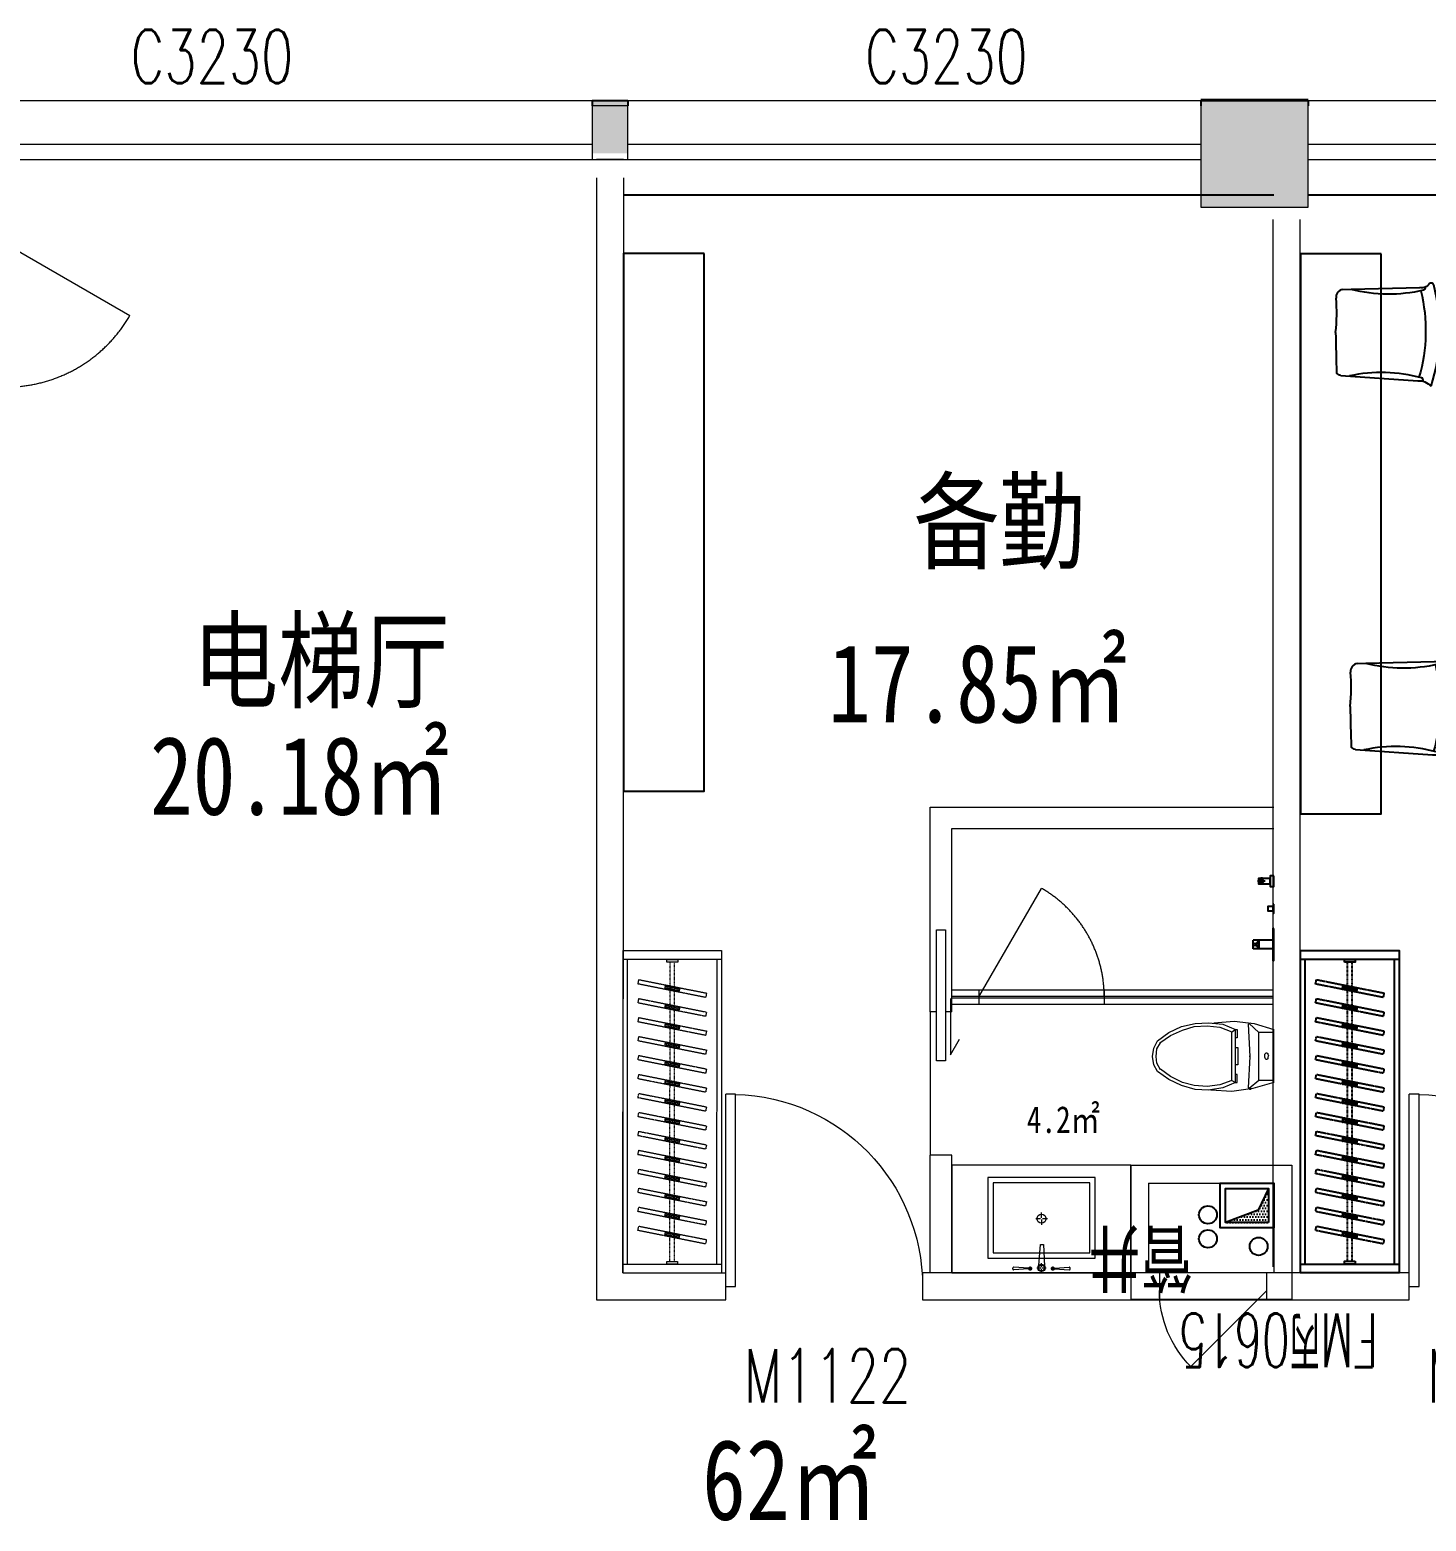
# Model space of a CAD drawing. Header units: millimetres. Extents: x 33621 to 401573, y -91663 to 133135.
# Drawn here: x 367889 to 375690, y -50610 to -42283 of the extents above; entities that cross this region are included whole.
import ezdxf

# ---------------------------------------------------------------- set-up
doc = ezdxf.new("R2010")
doc.units = ezdxf.units.MM
doc.header["$LTSCALE"] = 10
for name, pattern in [('DASH', [0.35, 0.25, -0.1]), ('DOT', [0.2, 0.1, -0.1]), ('HIDDEN', [0.375, 0.25, -0.125, 0, 0])]:
    doc.linetypes.add(name, pattern=pattern)
doc.layers.get('0').update_dxf_attribs({"color": 253})
for name, color, linetype, lineweight in [('COLUMN', 253, 'Continuous', 0), ('DOOR【门】', 253, 'Continuous', 0), ('FF-Door【门】', 253, 'Continuous', 0), ('FF-FIXT【洁具】', 253, 'Continuous', 0), ('FF-FURN【成品家具】', 253, 'Continuous', 0), ('FF-FURN【成品家私】', 253, 'Continuous', 0), ('FF-Text【平面文字】', 253, 'Continuous', 0), ('MK【门槛线】', 253, 'Continuous', 0), ('PUB_HATCH', 253, 'Continuous', 0), ('RC-Text【天花文字】', 253, 'Continuous', 0), ('TXT【平面空间文字】', 253, 'Continuous', 0), ('WALL', 253, 'Continuous', 0), ('Wall【墙体】', 253, 'Continuous', 0), ('Wall【新建墙】', 253, 'Continuous', 0), ('WINDOW', 253, 'Continuous', 0), ('Xline【辅助线】', 253, 'Continuous', 0)]:
    doc.layers.add(name, color=color, linetype=linetype, lineweight=lineweight)
for name, color, linetype in [('DIM_LEAD', 253, 'Continuous'), ('ELE', 253, 'Continuous'), ('FC-Text Annotation', 253, 'Continuous'), ('FF-FIXT', 253, 'Continuous'), ('P-活动家具', 253, 'Continuous'), ('SURFACE', 253, 'Continuous'), ('VPIPE-污水', 253, 'Continuous'), ('VPIPE-热给水', 253, 'Continuous'), ('VPIPE-给水', 253, 'Continuous'), ('WINDOW_TEXT', 253, 'Continuous'), ('填充', 253, 'Continuous'), ('平面家具', 253, 'Continuous'), ('洁具', 253, 'Continuous'), ('风道（排气道）', 253, 'Continuous')]:
    doc.layers.add(name, color=color, linetype=linetype)
doc.styles.add('-宋体', font='', dxfattribs={"width": 0.8})
doc.styles.add('_TCH_WINDOW', font='SIMPLEX', dxfattribs={"bigfont": 'GBCBIG'})
doc.styles.add('SUN', font='romans.shx', dxfattribs={"width": 0.8, "bigfont": 'hzdx.shx'})
doc.styles.add('宋体', font='', dxfattribs={"width": 0.7})
doc.styles.add('文字', font='')
doc.styles.get('-宋体').set_extended_font_data('SimSun')
doc.styles.get('宋体').set_extended_font_data('SimSun')
doc.styles.get('文字').set_extended_font_data('SimSun')

# ---------------------------------------------------------------- blocks, each defined once
blk = doc.blocks.new('$WINLIB2D$00000004')
for p, q in [((-0.5, 0.5), (0.5, 0.5)), ((-0.5, 0.5), (-0.5, -0.5)), ((0.5, -0.5), (0.5, 0.5)), ((-0.5, 0.2405796575893152), (0.5, 0.2405796575893152)), ((-0.5, -0.5), (0.5, -0.5))]:
    blk.add_line(p, q)
blk = doc.blocks.new('$DorLib2D$00000001')
for p, q in [((0.45, 0.975), (0.5000000000000002, 0.975)), ((0.45, 0), (0.45, 0.975)), ((0.5, 0), (0.5, 0.975)), ((0.5, 0), (0.45, 0))]:
    blk.add_line(p, q)
at = {"lineweight": 13}
blk.add_arc((0.475, 0), 0.975, 91.4692835813538, 180, dxfattribs=at)
blk = doc.blocks.new('海龙_0410133832')
at = {"lineweight": -2, "ltscale": 2000, "extrusion": (0, 0, -1)}
for p, q in [((-250.4814920825884, 250.9152745548636), (-202.9058710373938, 252.5107043785975)), ((-202.9058710373938, 252.5107043785975), (180.3771511455997, 263.002603050787)), ((-260.8231167327613, -229.0906620933674), (169.1363584157079, -258.7381702344865))]:
    blk.add_line(p, q, dxfattribs=at)
at = {"lineweight": -2, "ltscale": 2000}
for centre, radius, start, end in [((-244.5593457808718, 208.2773810653016), 43.04720406771158, 97.90744834462814, 186.7843208407771), ((-1223.925048934296, 121.2741380422376), 940.1954223093635, 353.3045730743446, 4.998443159194793), ((-33.54617583751679, -1062.573687927331), 850.2949417570466, 74.75722154571996, 102.1885129233308), ((187.1622762912884, -253.6813167138025), 11.83592781052614, 332.553307667227, 76.10529319764981)]:
    blk.add_arc(centre, radius, start, end, dxfattribs=at)
at = {"lineweight": -2, "ltscale": 2000, "extrusion": (0, 0, -1)}
for centre, radius, start, end in [((-7.407113285735249, 1075.23450935632), 850.3798827065905, 256.8724024432494, 284.3023172104441), ((-194.3530593356117, 307.0304845455102), 46.1928604712681, 209.9777740011005, 287.6111626774812), ((-198.2009738255292, 258.679219558835), 11.83592781052614, 155.0217762758342, 258.5737617746236), ((-244.2599322209135, 277.1021658647805), 12.03215742649005, 34.68695533580354, 170.3230532542185), ((716.8307728134095, 19.58889045380056), 1006.972571262419, 165.0640736330461, 197.8535782961731), ((709.0299087939784, 21.17320996476337), 922.3274847479588, 166.0708309121065, 196.3976377039118), ((30168.43154142145, -805.6727746408432), 29889.46676121572, 178.4330502894095, 178.8692912170718), ((253.070069661364, -186.7473977045156), 43.04720406771155, 280.3759169254544, 317.4548662459425), ((-178.0805099401623, -339.0920648607425), 80.85014674147565, 83.64858049140464, 141.8366641180724)]:
    blk.add_arc(centre, radius, start, end, dxfattribs=at)
blk = doc.blocks.new('海龙0109184221')
at = {"layer": '平面家具', "color": 43, "linetype": 'ByBlock'}
blk.add_lwpolyline([(21.37271260702982, 3126.702316760319), (-428.6272873547859, 3126.702319241362), (-428.6158233364112, 2.4810433388e-06), (21.38417662540451, 0)], close=True, dxfattribs=at)
for p in [(56.98548890510574, 2676.925160036655), (138.4854889051057, 588.703067554161)]:
    blk.add_blockref('海龙_0410133832', p, dxfattribs=at)
blk = doc.blocks.new('海龙0513102899', base_point=(-3246.28153091604, 722.7829152306076))
for points in [[(-3521.282388894168, 2472.783192811764), (-3521.282439363469, 2522.783192811739), (-2971.282439363749, 2522.783747974056), (-2971.282388894448, 2472.783747974082)], [(-3521.28062246833, 722.7829152306076), (-3521.282439363469, 2522.783192811767), (-2971.282439363749, 2522.783747974085), (-2971.28062246861, 722.7834703929256)], [(-2971.280672937912, 772.7834703929284), (-2971.28062246861, 722.7834703929537), (-3521.28062246833, 722.7829152306361), (-3521.280672937632, 772.7829152306107)]]:
    blk.add_lwpolyline(points, close=True)
at = {"color": 8}
for points in [[(-3496.280672937645, 772.782940465233), (-3496.282388894181, 2472.783218046443)], [(-2996.280672937899, 772.7834451582493), (-2996.282388894435, 2472.78372273946)]]:
    blk.add_lwpolyline(points, dxfattribs=at)
for points in [[(-3276.282373753502, 2457.783440111375), (-3276.282388894292, 2472.783440111367), (-3216.282388894323, 2472.783500674529), (-3216.282373753533, 2457.783500674536)], [(-3276.282373753502, 2457.783440111375), (-3276.282388894292, 2472.783440111367), (-3216.282388894323, 2472.783500674529), (-3216.282373753533, 2457.783500674536)], [(-3216.280688078577, 787.7832230933171), (-3216.280672937787, 772.7832230933248), (-3276.280672937757, 772.7831625301636), (-3276.280688078547, 787.7831625301559)]]:
    blk.add_lwpolyline(points, close=True, dxfattribs=at)
at = {"color": 8, "linetype": 'DASH', "ltscale": 0.006}
for points in [[(-3258.780688078556, 787.7831801944081), (-3258.782373753511, 2457.783457775633)], [(-3233.780688078569, 787.7832054290589), (-3233.782373753524, 2457.783483010285)]]:
    blk.add_lwpolyline(points, dxfattribs=at)
for points in [[(-3059.919637876657, 2261.204216972567), (-3437.522046646457, 2336.313609802262), (-3432.644813345827, 2360.833246735365), (-3055.042404576028, 2285.723853905671)], [(-3059.919531000472, 2155.321847703087), (-3437.521939770272, 2230.431240532781), (-3432.644706469643, 2254.950877465885), (-3055.042297699843, 2179.841484636191)], [(-3209.489423168591, 2290.955340106407), (-3287.952261354523, 2306.562486668422), (-3283.075028053894, 2331.082123601525), (-3204.612189867962, 2315.474977039511)], [(-3208.026253178402, 2298.311231186338), (-3286.489091364334, 2313.918377748353), (-3284.538198044083, 2323.726232521595), (-3206.075359858151, 2308.11908595958)], [(-3209.489316292406, 2185.072970836927), (-3287.952154478338, 2200.680117398942), (-3283.074921177708, 2225.199754332045), (-3204.612082991776, 2209.592607770031)], [(-3208.026146302218, 2192.428861916858), (-3286.48898448815, 2208.036008478873), (-3284.538091167898, 2217.843863252114), (-3206.075252981966, 2202.2367166901)], [(-3059.919424124287, 2049.439478433607), (-3437.521832894087, 2124.548871263302), (-3432.644599593458, 2149.068508196405), (-3055.042190823658, 2073.959115366711)], [(-3209.489209416221, 2079.190601567447), (-3287.952047602153, 2094.797748129462), (-3283.074814301524, 2119.317385062565), (-3204.611976115592, 2103.710238500551)], [(-3208.026039426033, 2086.546492647379), (-3286.488877611965, 2102.153639209393), (-3284.537984291713, 2111.961493982634), (-3206.075146105781, 2096.35434742062)], [(-3059.919317248102, 1943.557109164127), (-3437.521726017902, 2018.666501993822), (-3432.644492717273, 2043.186138926925), (-3055.042083947473, 1968.076746097231)], [(-3209.489102540036, 1973.308232297967), (-3287.951940725968, 1988.915378859982), (-3283.074707425339, 2013.435015793086), (-3204.611869239407, 1997.827869231071)], [(-3208.025932549848, 1980.664123377898), (-3286.488770735779, 1996.271269939913), (-3284.537877415528, 2006.079124713155), (-3206.075039229596, 1990.47197815114)], [(-3059.919210371918, 1837.674739894647), (-3437.521619141718, 1912.784132724342), (-3432.644385841088, 1937.303769657445), (-3055.041977071288, 1862.194376827751)], [(-3209.488995663851, 1867.425863028487), (-3287.951833849783, 1883.033009590502), (-3283.074600549154, 1907.552646523605), (-3204.611762363222, 1891.945499961591)], [(-3208.025825673663, 1874.781754108419), (-3286.488663859595, 1890.388900670433), (-3284.537770539343, 1900.196755443674), (-3206.074932353411, 1884.58960888166)], [(-3059.919103495733, 1731.792370625167), (-3437.521512265533, 1806.901763454861), (-3432.644278964903, 1831.421400387965), (-3055.041870195103, 1756.312007558271)], [(-3209.488888787666, 1761.543493759007), (-3287.951726973599, 1777.150640321021), (-3283.074493672969, 1801.670277254125), (-3204.611655487037, 1786.063130692111)], [(-3208.025718797478, 1768.899384838938), (-3286.48855698341, 1784.506531400953), (-3284.537663663158, 1794.314386174194), (-3206.074825477227, 1778.70723961218)], [(-3059.918996619548, 1625.910001355687), (-3437.521405389347, 1701.019394185381), (-3432.644172088718, 1725.539031118485), (-3055.041763318918, 1650.429638288791)], [(-3209.488781911482, 1655.661124489527), (-3287.951620097414, 1671.268271051541), (-3283.074386796784, 1695.787907984646), (-3204.611548610852, 1680.180761422631)], [(-3208.025611921293, 1663.017015569458), (-3286.488450107226, 1678.624162131473), (-3284.537556786973, 1688.432016904714), (-3206.074718601041, 1672.8248703427)], [(-3059.918889743363, 1520.027632086207), (-3437.521298513163, 1595.137024915901), (-3432.644065212533, 1619.656661849005), (-3055.041656442734, 1544.547269019311)], [(-3209.488675035297, 1549.778755220047), (-3287.951513221229, 1565.385901782061), (-3283.0742799206, 1589.905538715165), (-3204.611441734667, 1574.298392153151)], [(-3208.025505045109, 1557.134646299978), (-3286.488343231041, 1572.741792861993), (-3284.537449910788, 1582.549647635234), (-3206.074611724857, 1566.94250107322)], [(-3059.918782867178, 1414.145262816727), (-3437.521191636978, 1489.254655646421), (-3432.643958336348, 1513.774292579525), (-3055.041549566548, 1438.664899749831)], [(-3209.488568159112, 1443.896385950567), (-3287.951406345044, 1459.503532512582), (-3283.074173044415, 1484.023169445685), (-3204.611334858483, 1468.416022883671)], [(-3208.025398168923, 1451.252277030499), (-3286.488236354855, 1466.859423592513), (-3284.537343034604, 1476.667278365754), (-3206.074504848672, 1461.06013180374)], [(-3059.918675990993, 1308.262893547247), (-3437.521084760793, 1383.372286376941), (-3432.643851460163, 1407.891923310045), (-3055.041442690364, 1332.782530480351)], [(-3209.488461282927, 1338.014016681087), (-3287.951299468859, 1353.621163243101), (-3283.074066168229, 1378.140800176205), (-3204.611227982297, 1362.533653614191)], [(-3208.025291292738, 1345.369907761018), (-3286.488129478671, 1360.977054323033), (-3284.537236158419, 1370.784909096274), (-3206.074397972487, 1355.17776253426)], [(-3059.918569114808, 1202.380524277767), (-3437.520977884608, 1277.489917107461), (-3432.643744583979, 1302.009554040565), (-3055.041335814179, 1226.900161210871)], [(-3209.488354406742, 1232.131647411607), (-3287.951192592674, 1247.738793973621), (-3283.073959292045, 1272.258430906725), (-3204.611121106113, 1256.651284344711)], [(-3208.025184416554, 1239.487538491538), (-3286.488022602486, 1255.094685053553), (-3284.537129282234, 1264.902539826794), (-3206.074291096302, 1249.29539326478)], [(-3059.918462238623, 1096.498155008287), (-3437.520871008423, 1171.607547837981), (-3432.643637707793, 1196.127184771085), (-3055.041228937994, 1121.017791941391)], [(-3209.488247530558, 1126.249278142127), (-3287.951085716489, 1141.856424704141), (-3283.07385241586, 1166.376061637245), (-3204.611014229928, 1150.768915075231)], [(-3059.918355362439, 990.6157857388071), (-3437.520764132238, 1065.725178568501), (-3432.643530831609, 1090.244815501605), (-3055.041122061809, 1015.135422671911)], [(-3208.025077540369, 1133.605169222058), (-3286.487915726301, 1149.212315784073), (-3284.537022406049, 1159.020170557314), (-3206.074184220117, 1143.4130239953)], [(-3209.488140654372, 1020.366908872647), (-3287.950978840304, 1035.974055434661), (-3283.073745539675, 1060.493692367765), (-3204.610907353743, 1044.886545805751)], [(-3208.024970664184, 1027.722799952578), (-3286.487808850116, 1043.329946514593), (-3284.536915529864, 1053.137801287834), (-3206.074077343932, 1037.53065472582)], [(-3059.918248486253, 884.7334164693272), (-3437.520657256054, 959.8428092990214), (-3432.643423955424, 984.3624462321253), (-3055.041015185624, 909.2530534024309)], [(-3209.488033778188, 914.4845396031671), (-3287.950871964119, 930.0916861651815), (-3283.07363866349, 954.6113230982852), (-3204.610800477558, 939.004176536271)], [(-3208.024863787999, 921.8404306830982), (-3286.487701973931, 937.4475772451127), (-3284.53680865368, 947.2554320183544), (-3206.073970467747, 931.64828545634)]]:
    blk.add_lwpolyline(points, close=True, dxfattribs=at)
blk = doc.blocks.new('DOORBLK101')
at = {"layer": 'FF-Door【门】'}
blk.add_line((-0.5, 0), (2e-16, 0.8660254037844385), dxfattribs=at)
at = {"layer": 'FF-Door【门】', "color": 8, "linetype": 'HIDDEN', "ltscale": 15}
blk.add_arc((-0.5, 0), 1, 0, 60, dxfattribs=at)
blk = doc.blocks.new('海龙0826143699')
for points in [[(-275.459460824728, 0.2808034813497215), (-274.5404674937017, 1800.280803481349), (275.4594608242623, 1800), (274.5404674927704, 0)], [(-274.5659950827248, 1750.280809997814), (-274.5404674937017, 1800.280803481349), (275.4594608242623, 1800), (275.4339332347736, 1750.000006516697)], [(274.5659950822592, 49.99999348353594), (274.5404674927704, 2.328306e-10), (-275.459460824728, 0.2808034813497215), (-275.4339332357049, 50.28079696488567)]]:
    blk.add_lwpolyline(points, close=True)
at = {"color": 8}
for points in [[(-250.4339364939369, 50.26803317014127), (-249.5659983409569, 1750.268046203302)], [(249.5659983404912, 50.0127572780475), (250.4339364930056, 1750.012770311208)]]:
    blk.add_lwpolyline(points, dxfattribs=at)
for points in [[(-29.57368529075757, 1735.155726765748), (-29.56602701405063, 1750.155724810902), (30.43396516609937, 1750.125091703841), (30.42630688939244, 1735.125093658687)], [(-29.57368529075757, 1735.155726765748), (-29.56602701405063, 1750.155724810902), (30.43396516609937, 1750.125091703841), (30.42630688939244, 1735.125093658687)], [(29.57368529029191, 65.12507671560161), (29.56602701311931, 50.12507867068052), (-30.43396516656503, 50.15571177774109), (-30.4263068898581, 65.15570982266217)]]:
    blk.add_lwpolyline(points, close=True, dxfattribs=at)
at = {"color": 8, "linetype": 'DASH', "ltscale": 0.006}
for points in [[(-12.92630917066708, 65.14677516650409), (-12.07368757156655, 1735.14679210959)], [(12.07368757110089, 65.1340113717597), (12.92630917020142, 1735.134028315078)]]:
    blk.add_lwpolyline(points, dxfattribs=at)
for points in [[(186.6884599807672, 1538.465851631714), (-190.8754763319157, 1613.768401363399), (-185.9857003754005, 1638.285540085053), (191.5782359372824, 1562.982990353135)], [(37.1339137791656, 1568.293484966969), (-41.32093013031408, 1583.940768028144), (-36.4311541733332, 1608.457906749798), (42.02368973568082, 1592.810623688623)], [(38.6008465657942, 1575.648626583395), (-39.85399734321982, 1591.29590964457), (-37.89808696042746, 1601.102765133371), (40.55675694858655, 1585.455482072197)], [(186.6344015495851, 1432.58349869051), (-190.9295347630978, 1507.886048422428), (-186.0397588065825, 1532.403187143849), (191.5241775061003, 1457.100637412164)], [(37.07985534798354, 1462.411132025765), (-41.37498856149614, 1478.05841508694), (-36.48521260451526, 1502.575553808594), (41.96963130449876, 1486.928270747419)], [(186.5803431184031, 1326.701145749306), (-190.9835931942798, 1402.003695481224), (-186.0938172377646, 1426.520834202645), (191.4701190749183, 1351.21828447096)], [(38.54678813461215, 1469.766273642191), (-39.90805577440188, 1485.413556703366), (-37.95214539160952, 1495.220412192168), (40.50269851740449, 1479.573129130993)], [(37.02579691633582, 1356.528779084561), (-41.42904699267819, 1372.176062145736), (-36.53927103616297, 1396.69320086739), (41.9155728733167, 1381.045917806216)], [(38.49272970343008, 1363.88392070122), (-39.96211420558393, 1379.531203762162), (-38.00620382279158, 1389.338059250964), (40.44864008622243, 1373.690776189789)], [(186.526284687221, 1220.818792808102), (-191.0376516254619, 1296.12134254002), (-186.1478756689466, 1320.638481261674), (191.4160606437363, 1245.335931529756)], [(36.97173848515376, 1250.646426143357), (-41.48310542386025, 1266.293709204532), (-36.59332946734503, 1290.810847926186), (41.86151444166898, 1275.163564865011)], [(38.43867127224803, 1258.001567760017), (-40.01617263676599, 1273.648850821191), (-38.06026225443929, 1283.45570630976), (40.39458165504038, 1267.808423248585)], [(186.4722262555733, 1114.936439866898), (-191.0917100566439, 1190.238989598816), (-186.2019341001287, 1214.75612832047), (191.3620022125542, 1139.453578588553)], [(36.91768005397171, 1144.764073202386), (-41.53716385504231, 1160.411356263561), (-36.64738789852709, 1184.928494984982), (41.80745601048693, 1169.281211923808)], [(38.38461284106598, 1152.119214818813), (-40.07023106794804, 1167.766497879987), (-38.11432068562135, 1177.573353368556), (40.34052322385832, 1161.926070307381)], [(186.4181678243913, 1009.054086925694), (-191.1457684882916, 1084.356636657612), (-186.2559925313107, 1108.873775379266), (191.3079437813721, 1033.571225647349)], [(186.3641093932092, 903.1717339844909), (-191.1998269194737, 978.4742837164085), (-186.3100509624928, 1002.991422438062), (191.2538853497244, 927.688872706145)], [(36.86362162278965, 1038.881720261183), (-41.59122228622436, 1054.529003322357), (-36.70144632970914, 1079.046142043778), (41.75339757930487, 1063.398858982604)], [(38.33055440988392, 1046.236861877609), (-40.1242894991301, 1061.884144938783), (-38.16837911680341, 1071.691000427352), (40.28646479221061, 1056.043717366177)], [(36.8095631916076, 932.9993673199787), (-41.64528071740642, 948.6466503811534), (-36.7555047608912, 973.1637891025748), (41.69933914812282, 957.5165060416329)], [(38.27649597870186, 940.3545089364051), (-40.17834793077781, 956.0017919975797), (-38.22243754798547, 965.8086474861484), (40.23240636102855, 950.1613644249736)], [(186.3100509620272, 797.2893810435198), (-191.2538853506557, 872.5919307752047), (-186.3641093941405, 897.1090694968589), (191.1998269185423, 821.8065197649412)], [(36.75550476042554, 827.1170143787749), (-41.69933914858847, 842.7642974399496), (-36.80956319207326, 867.2814361616037), (41.64528071694076, 851.6341531004291)], [(38.22243754705414, 834.4721559952013), (-40.23240636195987, 850.119439056376), (-38.27649597916752, 859.9262945449447), (40.1783479298465, 844.2790114837698)], [(186.2559925308451, 691.407028102316), (-191.3079437818378, 766.7095778340008), (-186.4181678253226, 791.226716555655), (191.1457684873603, 715.9241668237373)], [(36.70144632924348, 721.234661437571), (-41.7533975802362, 736.8819444987457), (-36.86362162325532, 761.3990832203999), (41.5912222857587, 745.7518001592252)], [(38.16837911587209, 728.5898030539973), (-40.28646479314192, 744.2370861151721), (-38.33055441034958, 754.0439416039735), (40.12428949866444, 738.3966585427988)], [(186.201934099663, 585.5246751611121), (-191.3620022130199, 660.827224892797), (-186.4722262565046, 685.3443636144511), (191.0917100561782, 610.0418138827663)], [(36.64738789759577, 615.3523084963672), (-41.80745601141825, 630.9995915575417), (-36.91768005490303, 655.516730279196), (41.53716385457665, 639.8694472180213)], [(38.11432068469003, 622.7074501127936), (-40.34052322432398, 638.3547331739682), (-38.38461284153164, 648.1615886627696), (40.07023106748238, 632.5143056015949)], [(186.147875668481, 479.6423222199082), (-191.4160606442019, 554.9448719518259), (-186.5262846876867, 579.4620106732472), (191.0376516249962, 504.1594609415624)], [(36.59332946641371, 509.4699555551633), (-41.86151444260031, 525.1172386163379), (-36.97173848608509, 549.6343773379922), (41.48310542339459, 533.9870942768174)], [(38.06026225350797, 516.8250971715897), (-40.39458165550604, 532.4723802327643), (-38.43867127271369, 542.2792357215658), (40.01617263630032, 526.631952660391)], [(186.0938172372989, 373.7599692787044), (-191.470119075384, 449.0625190106221), (-186.5803431188687, 473.5796577320434), (190.9835931938141, 398.2771080003585)], [(36.53927103523165, 403.5876026139594), (-41.91557287378237, 419.2348856751341), (-37.02579691726715, 443.7520243967883), (41.42904699174687, 428.1047413356136)], [(38.00620382232592, 410.9427442306187), (-40.4486400866881, 426.5900272917933), (-38.49272970436141, 436.3968827803619), (39.96211420511827, 420.7495997191872)], [(186.0397588056512, 267.8776163375005), (-191.524177506566, 343.1801660694182), (-186.6344015500508, 367.6973047910724), (190.9295347626321, 292.3947550591547)], [(36.48521260404959, 297.7052496727556), (-41.96963130496442, 313.3525327339303), (-37.0798553484492, 337.8696714555845), (41.37498856056481, 322.2223883944098)], [(185.9857003744691, 161.9952633962966), (-191.5782359382138, 237.2978131282143), (-186.6884599812329, 261.8149518498685), (190.8754763309844, 186.5124021179508)], [(37.95214539114386, 305.0603912894148), (-40.50269851787016, 320.7076743505895), (-38.54678813554347, 330.5145298391581), (39.90805577393621, 314.8672467779834)], [(36.43115417286754, 191.8228967317845), (-42.02368973614648, 207.4701797929592), (-37.13391377963126, 231.9873185143806), (41.32093012938276, 216.3400354532059)], [(37.8980869599618, 199.178038348211), (-40.55675694951787, 214.8253214093856), (-38.60084656672552, 224.6321768979542), (39.85399734228849, 208.9848938367795)]]:
    blk.add_lwpolyline(points, close=True, dxfattribs=at)
blk = doc.blocks.new('A$C78EA0098')
at = {"color": 33, "linetype": 'Continuous'}
for p, q in [((47.00000128359533, 353.7500000006403), (90.00000128336251, 353.7500000006403)), ((68.50000128359534, 375.2500000005239), (68.50000128359534, 332.2500000007567))]:
    blk.add_line(p, q, dxfattribs=at)
for p, q in [((4.999999124091118, 24.99999973730883, 9.256461575e-07), (81.00000097975135, 24.99999973725062, 9.256461575e-07)), ((81.00000097951852, -25.00000026274938, 3.560162716e-07), (81.00000097951852, 24.99999973725062, 3.560162716e-07)), ((81.00000097951852, 19.99999973730882, 9.256461575e-07), (87.98346753581427, 19.99999973725062, 9.256461575e-07)), ((84.0000009795185, 24.99999973725062, 9.256461575e-07), (114.0000009795185, 24.99999973725062, 9.256461575e-07)), ((84.0000009795185, 19.99999973730882, 3.560162716e-07), (84.0000009795185, 24.99999973725062, 3.560162716e-07)), ((114.0000009795185, -25.00000026274938, -2.136136142e-07), (114.0000009795185, 24.99999973725062, 3.560162716e-07)), ((4.999999124091118, -25.00000026274938, 3.560162716e-07), (81.00000097951852, -25.00000026274938, 3.560162716e-07)), ((81.00000097951852, -20.00000026274938, 3.560162716e-07), (87.98346753581427, -20.00000026274938, 3.560162716e-07)), ((84.0000009795185, -25.00000026274938, 3.560162716e-07), (84.0000009795185, -20.00000026274938, 3.560162716e-07)), ((84.00000097975135, -25.00000026274938, 3.560162716e-07), (114.0000009795185, -25.00000026274938, 3.560162716e-07))]:
    blk.add_line(p, q)
for points in [[(1.4293473214e-06, 383.7500000006403), (20.00000113737769, 383.7500000006403), (20.00000113737769, 323.7500000006403), (1.4293473214e-06, 323.7500000006403)], [(20.00000113737769, 368.7500000006403), (85.00000121048652, 368.7500000006403), (85.00000121048652, 338.7500000006403), (20.00000113737769, 338.7500000006403)], [(6.619375199e-07, 226.0000000006403), (3.000000408617779, 226.0000000006403), (3.000000408617779, 174.0000000006403), (6.619375199e-07, 174.0000000006403)], [(3.000000408617779, 212.5000000006403), (33.50000047450885, 212.5000000006403), (33.50000047450885, 187.5000000006403), (3.000000408617779, 187.5000000006403)], [(0, 90), (4.999999124091118, 90), (4.999999124091118, -90), (0, -90)]]:
    blk.add_lwpolyline(points, close=True)
for centre, radius in [((68.50000128359534, 353.7500000006403), 11.49999999988358), ((104.0000009795185, -2.62807589e-07, 7.12013287e-08), 5)]:
    blk.add_circle(centre, radius, dxfattribs=at)
blk.add_arc((57.75000097928568, -2.627493814e-07, 9.256461575e-07), 36.2500000002529, 316.397181032414, 43.60281896758604)
blk = doc.blocks.new('PQD')
at = {"layer": '填充'}
h = blk.add_hatch(dxfattribs=at)
h.set_pattern_fill('DOTS', color=256, scale=10, style=0)
h.set_pattern_definition([(0, (0, 0), (7.9375, 15.875), [0, -15.875])])
h.paths.add_polyline_path([(517039.3606534046, 222520.7432957545), (516799.3606534047, 222520.7432957545), (516799.3606534047, 222330.7432957545), (516857.0893016653, 222450.5852683169)])
blk.add_lwpolyline([(516799.3606534047, 222330.7432957545), (516857.0893016653, 222450.5852683169), (517039.3606534046, 222520.7432957545)], dxfattribs=at)
at = {"layer": '风道（排气道）'}
for points in [[(516769.3606534046, 222550.7432957545), (517069.3606534046, 222550.7432957545), (517069.3606534046, 222300.7432957546), (516769.3606534046, 222300.7432957546)], [(516799.3606534047, 222520.7432957545), (517039.3606534046, 222520.7432957545), (517039.3606534046, 222330.7432957545), (516799.3606534047, 222330.7432957545)]]:
    blk.add_lwpolyline(points, close=True, dxfattribs=at)
blk = doc.blocks.new('$DorLib2D$00000114')
at = {"color": 0}
blk.add_line((0.4999999999999965, 3.6e-15), (-0.2071067811864751, 0.7071067811864858), dxfattribs=at)
blk.add_arc((0.5000000000013856, -1.1546e-12), 1.000000000001696, 135, 180, dxfattribs=at)
blk = doc.blocks.new('ZL_08155714')
at = {"layer": 'VPIPE-污水'}
blk.add_circle((-129.1592930657789, -712.0164852384477), 50, dxfattribs=at)
at = {"layer": 'VPIPE-热给水'}
blk.add_circle((153.8974417122081, -888.4944701527711), 50, dxfattribs=at)
at = {"layer": 'VPIPE-给水'}
blk.add_circle((153.8974417112767, -754.4488298522773), 50, dxfattribs=at)
at = {"layer": 'WALL'}
for p, q in [((-314.6437028925866, -1164.930908717448), (-314.6437028954097, -414.9309060515661)), ((-314.6437028954097, -414.9309060515661), (585.3562970589846, -414.9309060524974)), ((585.3562970589846, -1164.930908717215), (585.3562970589846, -414.9309060524974)), ((-214.6437028876972, -1064.930908736074), (-214.6437028869986, -564.9309060706291)), ((-214.6437028869986, -564.9309060706291), (485.356297058519, -564.9309060713276)), ((485.356297058519, -1064.930908717681), (485.356297058519, -564.9309060713276)), ((485.356297058519, -1064.930908717681), (-214.6437028902583, -1064.930908714421)), ((585.3562970589846, -1164.930908717215), (-314.6437028925866, -1164.930908717448))]:
    blk.add_line(p, q, dxfattribs=at)
at = {"layer": 'WINDOW'}
for p, q in [((-175.1417361089261, -414.9309060521773), (424.8582644285634, -414.9309060522937)), ((-175.1417361089261, -414.9309060521773), (-175.1417361089261, -564.9309060519735)), ((424.8582644285634, -564.9309060522937), (424.8582644285634, -414.9309060522937)), ((-175.1417361090425, -564.9309060522937), (424.8582644285634, -564.9309060522937))]:
    blk.add_line(p, q, dxfattribs=at)
at = {"layer": 'DOOR【门】', "xscale": -600, "yscale": 600, "zscale": -600}
blk.add_blockref('$DorLib2D$00000114', (124.8582644192502, -464.9309060735977), dxfattribs=at)
at = {"layer": '洁具'}
blk.add_blockref('PQD', (-516984.004356292, -223365.674204469), dxfattribs=at)
at = {"layer": 'ELE', "ltscale": 100, "style": 'SUN', "width": 0.6}
blk.add_text('FM丙0615', height=300, dxfattribs=at).set_placement((-797.1047963886523, -337.8947368420178, 8.09054457e-08))
at = {"layer": 'TXT【平面空间文字】', "width": 0.75}
blk.add_text('管井', height=300, dxfattribs=at).set_placement((236.4133385177701, -794.6007492310964))
blk = doc.blocks.new('A$C5D954283')
at = {"color": 0, "linetype": 'Continuous'}
for p, q in [((-159.8287922329036, 511.2883289088495), (-159.8287922329036, 506.3181305513717)), ((159.8287922331365, 511.2883289088495), (159.8287922331365, 506.3181305513717)), ((15.14995655568782, 492.2146877725608), (4.840431999997235, 374.2569191276562)), ((4.840431999997235, 374.2569191276562), (-11.15956799988635, 374.2569191276562))]:
    blk.add_line(p, q, dxfattribs=at)
at = {"color": 8}
for p, q in [((1.164153e-10, 532.1264297300949), (1.164153e-10, 509.5472297300585)), ((1.164153e-10, 501.4832297300454), (1.164153e-10, 478.5008297301828)), ((1.164153e-10, 235.0799999996088), (1.164153e-10, 263.807999999728)), ((-5.039999999920837, 230.0399999998044), (-32.7599999998929, 230.0399999998044)), ((1.164153e-10, 225), (1.164153e-10, 196.2719999998808)), ((32.25600000005215, 230.0399999998044), (5.040000000037252, 230.0399999998044))]:
    blk.add_line(p, q, dxfattribs=at)
at = {"color": 8, "ltscale": 1000, "const_width": 0.448}
blk.add_lwpolyline([(1.164153e-10, 505.7392297300975, -1), (1.164153e-10, 505.2912297302391, -1)], format="xyb", close=True, dxfattribs=at)
at = {"color": 0, "linetype": 'Continuous'}
blk.add_lwpolyline([(300, 0), (300, 450), (-300, 450), (-300, 0)], close=True, dxfattribs=at)
at = {"color": 8}
blk.add_lwpolyline([(270, 30), (270.0000000001164, 420), (-270, 420), (-270, 30)], close=True, dxfattribs=at)
at = {"color": 8, "const_width": 0.8399999999999997}
blk.add_lwpolyline([(0.1400000000139698, 230.4599999999628, -0.9999999999999998), (0.1400000000139698, 229.6199999998789, -0.9999999999999998)], format="xyb", close=True, dxfattribs=at)
at = {"color": 8}
blk.add_circle((1.164153e-10, 230.0399999998044), 25.2, dxfattribs=at)
at = {"color": 0, "linetype": 'Continuous'}
for centre, start, end in [((-154.8287922329036, 511.2883289088495), 88.28890731603568, 180), ((-154.8287922329036, 506.3181305513717), 180, 271.7110926839644), ((154.8287922331365, 511.2883289090823), 0, 91.71109268396431), ((154.8287922331365, 506.3181305513717), 268.2889073160357, 0)]:
    blk.add_arc(centre, 5, start, end, dxfattribs=at)
at = {"color": 250, "linetype": 'DOT', "ltscale": 1000}
for points in [[(-57.32807496341411, 508.8032297301688), (-57.44336328096688, 509.9737716621894), (-57.78479776837048, 511.09933032430126), (-58.33925728968461, 512.1366511282395), (-59.08543427626137, 513.045870417176), (-59.99465356528526, 513.7920474038692), (-61.03197436919436, 514.3465069251833), (-62.157533031277126, 514.6879414125578), (-63.328074963385006, 514.8032297301397), (-64.49861689546378, 514.6879414125578), (-65.62417555763386, 514.3465069251833), (-66.66149636145565, 513.7920474038692), (-67.57071565056685, 513.045870417176), (-68.31689263717271, 512.1366511282395), (-68.87135215848684, 511.09933032430126), (-69.21278664583224, 509.9737716621894), (-69.32807496341411, 508.8032297301688), (-69.21278664583224, 507.63268779797363), (-68.87135215848684, 506.50712913594907), (-68.31689263717271, 505.46980833198177), (-67.57071565056685, 504.560589042987), (-66.66149636145565, 503.8144120562647), (-65.62417555763386, 503.259952535067), (-64.49861689546378, 502.9185180476925), (-63.328074963385006, 502.8032297301106), (-62.157533031277126, 502.9185180476925), (-61.03197436919436, 503.259952535067), (-59.99465356528526, 503.8144120562647), (-59.08543427626137, 504.560589042987), (-58.33925728968461, 505.46980833198177), (-57.78479776837048, 506.50712913594907), (-57.44336328096688, 507.63268779797363)], [(69.32807496321038, 508.8032297301688), (69.21278664577403, 509.9737716621894), (68.87135215837043, 511.09933032430126), (68.3168926370563, 512.1366511282395), (67.57071565045044, 513.045870417176), (66.66149636131013, 513.7920474038692), (65.62417555745924, 514.3465069251833), (64.49861689540558, 514.6879414125578), (63.32807496326859, 514.8032297301397), (62.15753303116071, 514.6879414125578), (61.03197436907794, 514.3465069251833), (59.99465356525616, 513.7920474038692), (59.085434276086744, 513.045870417176), (58.339257289480884, 512.1366511282395), (57.78479776813765, 511.09933032430126), (57.443363280792255, 509.9737716621894), (57.3280749633268, 508.8032297301688), (57.443363280792255, 507.63268779797363), (57.78479776813765, 506.50712913594907), (58.339257289480884, 505.46980833198177), (59.085434276086744, 504.560589042987), (59.99465356525616, 503.8144120562647), (61.03197436907794, 503.259952535067), (62.15753303116071, 502.9185180476925), (63.32807496326859, 502.8032297301106), (64.49861689540558, 502.9185180476925), (65.62417555745924, 503.259952535067), (66.66149636131013, 503.8144120562647), (67.57071565045044, 504.560589042987), (68.3168926370563, 505.46980833198177), (68.87135215837043, 506.50712913594907), (69.21278664577403, 507.63268779797363)]]:
    blk.add_wipeout(points, dxfattribs=at)
at = {"color": 0, "linetype": 'Continuous'}
for p, q in [((-72.32807496341411, 510.3032297301106), (-154.6794934225036, 516.2860993982758)), ((-72.32807496341411, 507.3032297301105), (-154.6794934225036, 501.3203600619454)), ((72.32807496341411, 510.3032297301106), (154.67949342262, 516.2860993985086)), ((72.32807496341411, 507.3032297301105), (154.67949342262, 501.3203600619454)), ((-11.15956800000276, 374.2569191276562), (-17.54950176004786, 495.4865680530201))]:
    blk.add_line(p, q, dxfattribs=at)
at = {"color": 8}
for p, q in [((-4.032000000006519, 505.5152297301683), (-26.20799999998417, 505.5152297301683)), ((25.80480000015814, 505.5152297301683), (4.032000000006519, 505.5152297301683))]:
    blk.add_line(p, q, dxfattribs=at)
at = {"color": 0, "linetype": 'Continuous', "const_width": 12}
for points in [[(-63.32807496341411, 514.8032297301106, -1), (-63.32807496341411, 502.8032297301106, -1)], [(63.32807496341411, 514.8032297301106, 1), (63.32807496341411, 502.8032297301106, 1)]]:
    blk.add_lwpolyline(points, format="xyb", close=True, dxfattribs=at)
at = {"color": 0, "linetype": 'Continuous'}
blk.add_circle((1.164153e-10, 505.5152297301683), 20.16, dxfattribs=at)
at = {"color": 8}
blk.add_circle((0.2651944293174893, 505.7008297301363), 16.25438224187546, dxfattribs=at)
blk = doc.blocks.new('ZL_08127082')
at = {"layer": 'FF-FIXT【洁具】'}
for p, q in [((-184.0723225633846, -108.7700514605967), (-150.6046904385439, 0)), ((146.4211623065057, 0), (-150.6046904385439, 0)), ((-133.8707755542127, 0), (-133.8707755542127, -83.66927795595257)), ((133.8707755542127, 0), (133.8707755542127, -83.66927795595257)), ((146.4211623065057, 0), (179.8888932532863, -117.1369100807933)), ((-20.91729478345951, -37.65116025687894), (-16.73386547336122, -33.46773094678065)), ((-20.91729478345951, -41.83458956703543), (-20.91729478345951, -37.65116025687894)), ((-16.73386547336122, -46.01811769907363), (-20.91729478345951, -41.83458956703543)), ((-16.73386547336122, -33.46773094678065), (-12.55043616326293, -33.46773094678065)), ((-12.55043616326293, -50.20154700923012), (-16.73386547336122, -46.01811769907363)), ((-12.55043616326293, -33.46773094678065), (-4.18347872106824, -29.28420281474246)), ((4.18347872106824, -50.20154700923012), (-12.55043616326293, -50.20154700923012)), ((-4.18347872106824, -29.28420281474246), (4.18347872106824, -33.46773094678065)), ((4.18347872106824, -33.46773094678065), (12.55033734132303, -33.46773094678065)), ((12.55033734132303, -46.01811769907363), (4.18347872106824, -50.20154700923012)), ((12.55033734132303, -33.46773094678065), (16.73386547336122, -37.65116025687894)), ((16.73386547336122, -41.83458956703543), (12.55033734132303, -46.01811769907363)), ((16.73386547336122, -37.65116025687894), (16.73386547336122, -41.83458956703543)), ((-196.6227093156776, -221.7235322312918), (-184.0723225633846, -108.7700514605967)), ((-133.8707755542127, -83.66927795595257), (-184.0723225633846, -138.0542542752809)), ((-179.8888932532863, -142.2376835854375), (-4.94109699503e-05, -133.8708249651827)), ((133.8707755542127, -83.66927795595257), (-133.8707755542127, -83.66927795595257)), ((-4.94109699503e-05, -133.8708249651827), (-4.94109699503e-05, -138.0542542752809)), ((-4.94109699503e-05, -133.8708249651827), (175.7053651212482, -142.2376835854375)), ((133.8707755542127, -83.66927795595257), (179.8888932532863, -138.0542542752809)), ((184.0723225634429, -133.8708249651827), (175.7053651212482, -142.2376835854375)), ((179.8888932532863, -117.1369100807933), (196.6227093157358, -234.2739189835847)), ((184.0723225634429, -125.503867522988), (184.0723225634429, -133.8708249651827)), ((-188.255850695481, -334.6770130019868), (-196.6227093156776, -221.7235322312918)), ((-179.8888932532863, -284.4754659928149), (-150.6046904385439, -213.3565747890971)), ((-163.1550771908951, -301.2092820552061), (-138.0543036862509, -234.2739189835847)), ((-150.6046904385439, -204.9896173469024), (-104.5865727394703, -204.9896173469024)), ((-150.6046904385439, -213.3565747890971), (-150.6046904385439, -204.9896173469024)), ((-138.0543036862509, -234.2739189835847), (-150.6046904385439, -213.3565747890971)), ((146.4211623065057, -213.3565747890971), (-150.6046904385439, -213.3565747890971)), ((133.8707755542127, -234.2739189835847), (-138.0543036862509, -234.2739189835847)), ((-104.5865727394703, -204.9896173469024), (-104.5865727394703, -213.3565747890971)), ((-50.20159642014187, -213.3565747890971), (-50.20159642014187, -200.8061880368041)), ((-50.20159642014187, -200.8061880368041), (46.01806828810367, -200.8061880368041)), ((46.01806828810367, -213.3565747890971), (-50.20159642014187, -213.3565747890971)), ((46.01806828810367, -200.8061880368041), (46.01806828810367, -213.3565747890971)), ((100.4030446074321, -204.9896173469024), (100.4030446074321, -213.3565747890971)), ((146.4211623065057, -204.9896173469024), (100.4030446074321, -204.9896173469024)), ((133.8707755542127, -234.2739189835847), (146.4211623065057, -213.3565747890971)), ((133.8707755542127, -234.2739189835847), (158.9715490588569, -301.2092820552061)), ((146.4211623065057, -213.3565747890971), (146.4211623065057, -204.9896173469024)), ((146.4211623065057, -213.3565747890971), (175.7053651212482, -284.4754659928149)), ((196.6227093157358, -234.2739189835847), (188.2557518735411, -351.4108290644363)), ((-188.255850695481, -363.9612158167292), (-179.8888932532863, -284.4754659928149)), ((-171.5219358111499, -372.3281732589239), (-163.1550771908951, -301.2092820552061)), ((158.9715490588569, -301.2092820552061), (167.3385065010516, -372.3281732589239)), ((175.7053651212482, -284.4754659928149), (188.2557518735411, -363.9612158167292)), ((-184.0723225633846, -439.2635363305453), (-188.255850695481, -363.9612158167292)), ((-167.3385065009934, -443.4469656406435), (-171.5219358111499, -372.3281732589239)), ((167.3385065010516, -372.3281732589239), (163.1549783689552, -443.4469656406435)), ((188.2557518735411, -363.9612158167292), (184.0723225634429, -439.2635363305453)), ((-167.3385065009934, -514.5658568443614), (-184.0723225633846, -439.2635363305453)), ((-146.4211623065057, -510.3824275342049), (-167.3385065009934, -443.4469656406435)), ((163.1549783689552, -443.4469656406435), (146.4211623065057, -510.3824275342049)), ((184.0723225634429, -439.2635363305453), (163.1549783689552, -514.5658568443614)), ((-133.8707755542127, -585.684748048021), (-167.3385065009934, -514.5658568443614)), ((-117.1369594918215, -577.3177906058263), (-146.4211623065057, -510.3824275342049)), ((-75.30236992478603, -635.8862950572511), (-117.1369594918215, -577.3177906058263)), ((112.9534313597833, -577.3177906058263), (71.11884179274784, -631.7027669251547)), ((146.4211623065057, -510.3824275342049), (112.9534313597833, -577.3177906058263)), ((163.1549783689552, -514.5658568443614), (129.6873462441144, -585.684748048021)), ((-87.85275667707901, -648.436681809544), (-133.8707755542127, -585.684748048021)), ((-46.01806828810367, -669.3539271820919), (-87.85275667707901, -648.436681809544)), ((-41.83463897800538, -652.6201111196423), (-75.30236992478603, -631.7027669251547)), ((-4.94109699503e-05, -656.8035404297407), (-41.83463897800538, -652.6201111196423)), ((37.6511108459672, -652.6201111196423), (-4.94109699503e-05, -656.8035404297407)), ((75.30227110284613, -631.7027669251547), (37.6511108459672, -652.6201111196423)), ((83.66922854504082, -648.436681809544), (46.01806828810367, -669.3539271820919)), ((129.6873462441144, -585.684748048021), (83.66922854504082, -648.436681809544)), ((-4.94109699503e-05, -677.7208846242283), (-46.01806828810367, -669.3539271820919)), ((46.01806828810367, -669.3539271820919), (-4.94109699503e-05, -677.7208846242283))]:
    blk.add_line(p, q, dxfattribs=at)
blk = doc.blocks.new('ZL_08123655')
at = {"layer": 'FF-FIXT【洁具】'}
for p, q in [((-184.0723225633846, -138.0542542752809), (-188.255850695481, -129.6872968331445)), ((-179.8888932532863, -142.2376835854375), (-184.0723225633846, -138.0542542752809))]:
    blk.add_line(p, q, dxfattribs=at)
at = {"layer": 'DIM_LEAD'}
blk.add_blockref('ZL_08127082', (0, 0), dxfattribs=at)
blk = doc.blocks.new('海龙0427195617')
at = {"layer": 'FF-FURN【成品家具】'}
blk.add_line((1234.087697051, 2022.392467050115), (1234.087687919848, 1222.392467050114), dxfattribs=at)
at = {"layer": 'FF-FURN【成品家私】'}
blk.add_lwpolyline([(1149.08768957993, 1748.93189989822), (1199.08768957993, 1748.93189989822), (1199.08768957993, 2478.93189989822), (1149.08768957993, 2478.93189989822)], close=True, dxfattribs=at)
blk.add_lwpolyline([(1120.486264711711, 2096.076972648269), (1120.486264711711, 1781.803913176059), (1069.673879669513, 1868.833713135915)], dxfattribs=at)
at = {"layer": 'MK【门槛线】', "color": 4}
for p, q in [((1114.087682108395, 2145.190576300025), (-681.7493923502042, 2145.190576300258)), ((261.8327732784674, 2145.190576300258), (261.8327732784674, 2065.190576300258)), ((961.8327732784674, 2145.190576300258), (961.8327732784674, 2065.190576300258)), ((1114.08768210886, 2065.190576300258), (-681.749392437283, 2065.190576300258))]:
    blk.add_line(p, q, dxfattribs=at)
at = {"layer": 'Wall【新建墙】', "color": 4}
for p, q in [((1234.08768210886, 3165.190576290479), (-684.7493970361538, 3165.190576290479)), ((1234.08768210886, 2022.39246706129), (1234.08768210886, 3165.190576290479)), ((1114.08768210886, 3045.190576290479), (-684.7493970361538, 3045.190576290479)), ((1114.08768210886, 2022.39246706129), (1114.08768210886, 3045.190576290479)), ((1114.08768210886, 2022.39246706129), (1149.08768957993, 2022.39246706129)), ((1199.08768957993, 2022.39246706129), (1234.08768210886, 2022.39246706129)), ((1114.08768210886, 564.9309024927206), (1114.08768210886, 1222.39246706129)), ((1114.08768210886, 1222.39246706129), (1234.08768210886, 1222.39246706129)), ((1234.08768210886, 564.9309024927206), (1234.08768210886, 1222.39246706129))]:
    blk.add_line(p, q, dxfattribs=at)
at = {"layer": 'WINDOW', "linetype": 'Continuous'}
for p, q in [((1114.08768210886, 2110.190576300491), (-681.7493923502042, 2110.190576300258)), ((1114.08768210886, 2100.190576300258), (-681.749392437283, 2100.190576300258))]:
    blk.add_line(p, q, dxfattribs=at)
at = {"layer": 'DIM_LEAD', "xscale": -1.000000000000001, "rotation": 90}
blk.add_blockref('ZL_08123655', (-684.749397253152, 1772.832432077856), dxfattribs=at)
at = {"layer": 'FF-FIXT', "rotation": 359.999999047842}
blk.add_blockref('A$C78EA0098', (-684.7493970543146, 2397.882950485575), dxfattribs=at)
at = {"layer": 'FF-FIXT【洁具】', "xscale": -700, "yscale": 700, "zscale": 700}
blk.add_blockref('DOORBLK101', (611.8327732784672, 2105.190576300258), dxfattribs=at)
at = {"layer": 'TXT【平面空间文字】', "color": 6, "linetype": 'Continuous', "xscale": -1, "rotation": 180}
blk.add_blockref('ZL_08155714', (-471.2686149482615, 0), dxfattribs=at)
at = {"layer": 'FF-FIXT【洁具】', "linetype": 'Continuous', "xscale": -1, "rotation": 180}
blk.add_blockref('A$C5D954283', (612.4679706323659, 1097.05733581994), dxfattribs=at)
at = {"layer": 'FF-FIXT【洁具】', "linetype": 'Continuous'}
blk.add_lwpolyline([(1114.087682111538, 564.9309060893792), (114.0876821134006, 564.9309060898449), (114.0876821134006, 1164.930906094036), (1114.087682112003, 1164.93090609357)], close=True, dxfattribs=at)

msp = doc.modelspace()

# ---------------------------------------------------------------- hatches: boundary and pattern name
at = {"layer": 'PUB_HATCH'}
for points in [[(371030.5022835159, -42972.59737132407), (371230.5022836176, -42972.59737132407), (371230.5022836176, -42672.59737132406), (371030.5022835159, -42672.59737132406)], [(374430.5022836051, -43272.59737136271), (375030.5022836051, -43272.59737136271), (375030.5022836051, -42672.59737136272), (374430.5022836051, -42672.59737136272)]]:
    msp.add_hatch(color=256, dxfattribs=at).paths.add_polyline_path(points)

# ---------------------------------------------------------------- linework, layer by layer
at = {"layer": 'COLUMN'}
for p, q in [((375030.5022836051, -42672.59737136272), (374430.5022836051, -42672.59737136272)), ((374430.5022835159, -42972.59737133384), (374430.5022836051, -43272.59737136271)), ((375030.5022836051, -43272.59737136271), (375030.5022835159, -42972.5973713669)), ((374430.5022836051, -43272.59737136271), (375030.5022836051, -43272.59737136271))]:
    msp.add_line(p, q, dxfattribs=at)
at = {"layer": 'P-活动家具', "color": 8, "linetype": 'DASH'}
for p, q in [((374837.9351368139, -43206.46229332346), (371205.4001834428, -43206.46229332346)), ((378255.5022835077, -43206.45884368951), (375030.5022835688, -43206.45884368951))]:
    msp.add_line(p, q, dxfattribs=at)
at = {"layer": 'SURFACE'}
for p, q in [((371030.5022836195, -42676.45884365691), (371030.5022836195, -42706.45884368764)), ((371030.5022836195, -42676.45884365691), (371230.5022836195, -42676.45884365691)), ((371230.5022836195, -42676.45884365691), (371230.5022836195, -42706.45884368764)), ((374430.5022836195, -42676.45884365691), (374430.5022836195, -42706.45884368764)), ((374430.5022836195, -42676.45884365691), (374730.5022836009, -42676.45884368765)), ((374730.5022836056, -42676.45884372374), (375030.5022836195, -42676.45884373142)), ((375030.5022836195, -42676.45884373142), (375030.5022836195, -42706.45884372374))]:
    msp.add_line(p, q, dxfattribs=at)
at = {"layer": 'WALL'}
for p, q in [((371230.5022835823, -42706.45884365691), (371030.5022835823, -42706.45884365691)), ((371030.5022835823, -42706.45884365691), (371030.5022835823, -43006.45884369091)), ((371230.5022835823, -43006.45884369091), (371230.5022835823, -42706.45884365691)), ((371030.5022835823, -43006.45884369091), (371230.5022835823, -43006.45884369091))]:
    msp.add_line(p, q, dxfattribs=at)
at = {"layer": 'Wall【墙体】', "color": 6}
for p, q in [((371205.5022738657, -43006.49713426746), (371055.5022934152, -43006.4205531288)), ((374834.8008627917, -49189.18402527795), (374834.7893990234, -43342.22011023374)), ((374984.8008627913, -49189.18373118258), (374984.789399023, -43342.21981613837)), ((375595.3587020522, -49374.18178848956), (375595.3587020522, -49224.18178849212))]:
    msp.add_line(p, q, dxfattribs=at)
at = {"layer": 'Wall【新建墙】', "color": 4}
for p, q in [((371055.5022934021, -43109.14349789857), (371055.5022934771, -49374.18178849235)), ((371205.5022738527, -43109.22007903723), (371202.3803352469, -49224.18178849189)), ((371055.5022934757, -49224.18178849212), (371052.3624575131, -49224.18178849235)), ((371202.3803352469, -49224.18178849189), (371776.4232381958, -49224.18178848955)), ((371776.4232381962, -49374.18178848956), (371776.4232381962, -49224.18178849212)), ((372876.42323809, -49224.18178849212), (372876.42323809, -49374.18178848956)), ((375595.3587020522, -49224.18178849235), (372876.4316039754, -49224.18178849212)), ((372876.4316039754, -49224.18178849212), (372876.4316039754, -49374.18178848956)), ((371055.5022934771, -49374.18178849235), (371776.4232381962, -49374.18178848956)), ((372876.4316039754, -49374.18178848956), (375595.3587020522, -49374.18178848956))]:
    msp.add_line(p, q, dxfattribs=at)
at = {"layer": '平面家具', "color": 43, "linetype": 'ByBlock'}
msp.add_lwpolyline([(371655.3485659666, -43532.21980421046), (371205.3485660048, -43532.21980172941), (371205.3600307124, -46533.92211848973), (371655.3600306742, -46533.92212097077)], close=True, dxfattribs=at)

# ---------------------------------------------------------------- block references
at = {"xscale": 800.000000537606, "yscale": 800.000000537606, "zscale": 800.000000537606, "rotation": 270.0000001247976}
msp.add_blockref('DOORBLK101', (367755.5022810476, -43877.57436911376), dxfattribs=at)
msp.add_blockref('海龙0513102899', (375262.9342283628, -49224.18171238187))
at = {"layer": 'FF-Text【平面文字】'}
msp.add_blockref('海龙0109184221', (375416.5565223422, -46660.85328345104), dxfattribs=at)
at = {"layer": 'RC-Text【天花文字】'}
msp.add_blockref('海龙0826143699', (371477.821907588, -49224.46259197347), dxfattribs=at)
at = {"layer": 'WINDOW'}
ref = msp.add_blockref('$WINLIB2D$00000004', (369430.5022835892, -42841.45884368765), dxfattribs=dict(at, xscale=3200, yscale=-330, zscale=3200))
ref.add_attrib('A', 'C3230', (368452.0413562974, -42580.20884368345), dxfattribs={"layer": 'WINDOW_TEXT', "height": 297.5, "style": '_TCH_WINDOW', "width": 0.7058823529411766})
ref = msp.add_blockref('$WINLIB2D$00000004', (372830.5022836051, -42841.45884368765), dxfattribs=dict(at, xscale=3200, yscale=-330, zscale=3200))
ref.add_attrib('A', 'C3230', (372555.3161225238, -42580.20884372374), dxfattribs={"layer": 'WINDOW_TEXT', "height": 297.5, "style": '_TCH_WINDOW', "width": 0.7058823529411766})
ref = msp.add_blockref('$WINLIB2D$00000004', (376630.5022836056, -42841.45884372374), dxfattribs=dict(at, xscale=3200, yscale=-330, zscale=3200))
ref.add_attrib('A', 'C3230', (375915.6848148259, -42580.20884372374), dxfattribs={"layer": 'WINDOW_TEXT', "height": 297.5, "style": '_TCH_WINDOW', "width": 0.7058823529411766})
ref = msp.add_blockref('$DorLib2D$00000001', (372326.4232381584, -49299.18178849049), dxfattribs=dict(at, xscale=-1100, yscale=1100, zscale=-1100))
ref.add_attrib('A', 'M1122', (371876.4221771981, -49946.96462761062), dxfattribs={"layer": 'WINDOW_TEXT', "height": 297.5, "style": '_TCH_WINDOW', "width": 0.7058823529411766})
ref = msp.add_blockref('$DorLib2D$00000001', (372326.4232380901, -49299.18178849235), dxfattribs=dict(at, xscale=-1100, yscale=1100, zscale=-1100))
ref.add_attrib('A', 'M1122', (371876.4221771292, -49946.96462761248), dxfattribs={"layer": 'WINDOW_TEXT', "height": 297.5, "style": '_TCH_WINDOW', "width": 0.7058823529411766})
ref = msp.add_blockref('$DorLib2D$00000001', (376145.3587018901, -49299.18178849235), dxfattribs=dict(at, xscale=-1100, yscale=1100, zscale=-1100))
ref.add_attrib('A', 'M1122', (375695.3576409293, -49946.96462761248), dxfattribs={"layer": 'WINDOW_TEXT', "height": 297.5, "style": '_TCH_WINDOW', "width": 0.7058823529411766})

# ---------------------------------------------------------------- texts
at = {"layer": 'FC-Text Annotation', "style": '文字', "width": 0.8}
for s, p in [('备勤', (372826.6418698205, -45247.78505075663)), ('电梯厅', (368797.8067269491, -46024.12272321629)), ('17.85㎡', (372348.6027693341, -46150.50215177388)), ('20.18㎡', (368560.5750908179, -46665.93409487685))]:
    msp.add_text(s, height=438.5811050578959, dxfattribs=at).set_placement(p)
at = {"layer": 'RC-Text【天花文字】', "style": '宋体', "width": 0.8}
msp.add_text('62㎡', height=450, dxfattribs=at).set_placement((371644.4691271398, -50602.84762834442))

# ---------------------------------------------------------------- next in the draw order: block references
at = {"layer": 'Xline【辅助线】', "xscale": -1}
msp.add_blockref('海龙0427195617', (374153.1845712021, -49787.97416689978), dxfattribs=at)

# ---------------------------------------------------------------- next in the draw order: texts
at = {"layer": 'TXT【平面空间文字】', "style": '-宋体', "width": 0.8}
msp.add_text('4.2㎡', height=150, dxfattribs=at).set_placement((373458.7301077421, -48442.39999851734))

doc.saveas('drawing.dxf')
